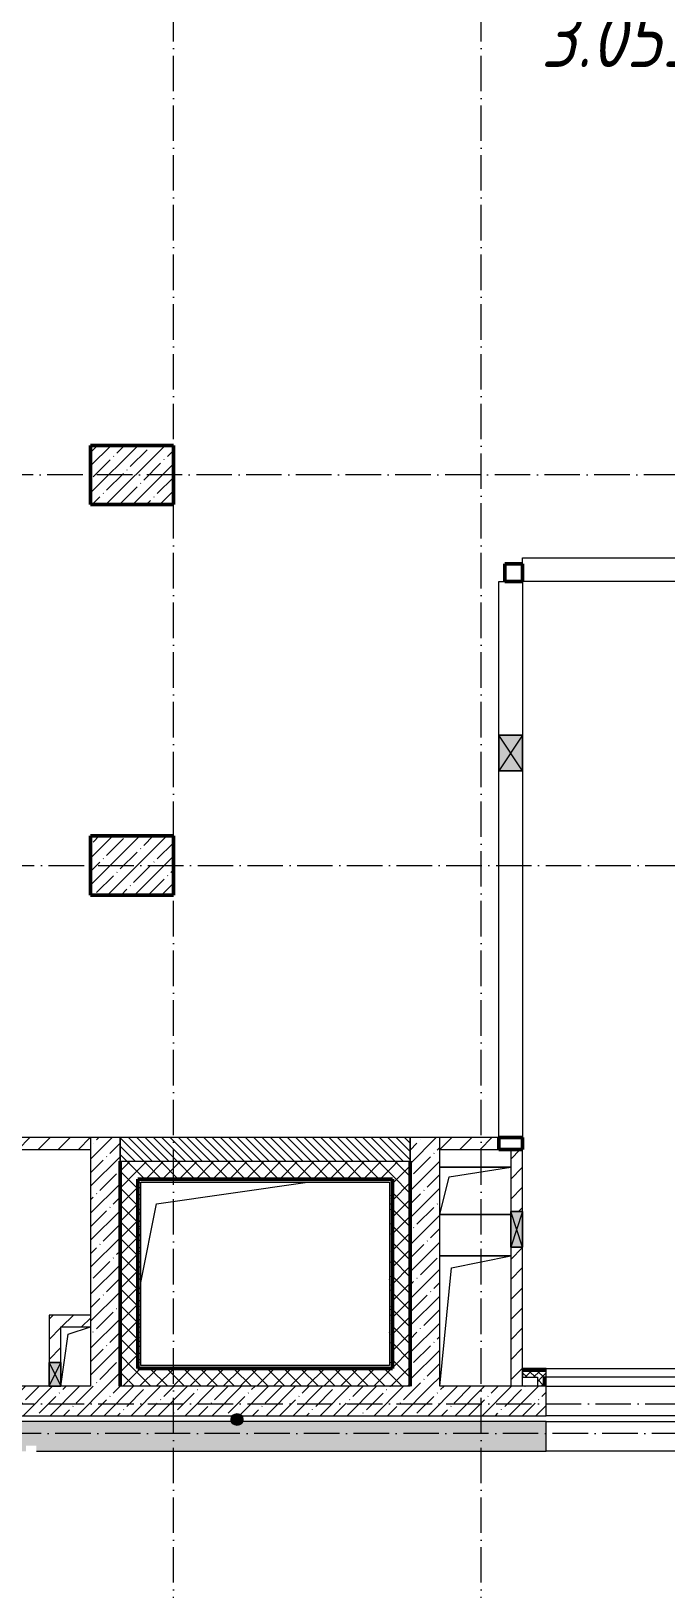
# Model space of a CAD drawing. Header units: millimetres. Extents: x 2294 to 908349, y -83289 to 219220.
# Drawn here: x 178832 to 184195, y 14093 to 27256 of the extents above; entities that cross this region are included whole.
import ezdxf

# ---------------------------------------------------------------- set-up
doc = ezdxf.new("R2010")
doc.units = ezdxf.units.MM
doc.linetypes.add('50_200_ШТРИХ_1Т_ш5_п1_п1_', pattern=[700, 500, -100, 0, -100])
for name, color, linetype, lineweight in [('A-DETL-GENF-OTLN', 7, 'Continuous', 9), ('A-FLOR-____-OTLN', 7, 'Continuous', 9), ('A-GENM-____-OTLN', 7, 'Continuous', 9), ('A-GLAZ-____-OTLN', 7, 'Continuous', 9), ('A-WALL-____-MCUT-1', 7, 'Continuous', 9), ('A-WALL-____-MCUT-2', 7, 'Continuous', 50), ('A-WALL-____-MCUT-3', 7, 'Continuous', 9), ('A-WALL-____-OTLN', 7, 'Continuous', 9), ('A-WALL-____-PATT-1', 7, 'Continuous', 9), ('A-WALL-FNSH-MCUT-1', 7, 'Continuous', 9), ('G-____-____-TEXT', 7, 'Continuous', 9), ('I-WALL-____-OTLN', 7, 'Continuous', 9), ('S-COLS-____-MCUT', 7, 'Continuous', 50), ('S-COLS-____-OTLN', 7, 'Continuous', 9), ('S-GRID-____-OTLN-1', 7, '50_200_ШТРИХ_1Т_ш5_п1_п1_', 9), ('Марки помещений', 7, 'Continuous', 9)]:
    doc.layers.add(name, color=color, linetype=linetype, lineweight=lineweight)
doc.layers.add('A-WALL-____-PATT-2', color=7, linetype='Continuous', lineweight=9, true_color=0x787878)
doc.layers.add('A-WALL-____-PATT-3', color=9, linetype='Continuous', lineweight=9, true_color=0x808080)
doc.styles.add('ISOCPEUR_I_2', font='isocpeui.ttf', dxfattribs={"width": 0.85, "height": 2.3})
pattern_1 = [(45, (165583.51, 6025.28), (-84.8528, 84.8528), [])]
pattern_2 = [(45, (165583.5, 6025.28), (-114.0493, 114.0493), []), (45, (165697.56, 6025.28), (-114.0493, 114.0493), [201.612, -40.322, 3.353, -36.97])]
pattern_3 = [(0, (165583.507, 6025.276), (81.28, 20.32), [3.353, -57.607, 3.353, -57.607, -325.12]), (0, (165583.507, 6025.276), (81.28, 20.32), [-121.92, 3.353, -118.567, 3.353, -57.607, -142.24]), (0, (165583.507, 6025.276), (81.28, 20.32), [-304.8, 3.353, -37.287, 3.353, -98.247]), (120, (165613.987, 6035.436), (-58.237636, 60.230545), [3.353, -57.607, 3.353, -57.607, -325.12]), (120, (165613.987, 6035.436), (-58.237636, 60.230545), [-121.92, 3.353, -118.567, 3.353, -57.607, -142.24]), (120, (165613.987, 6035.436), (-58.237636, 60.230545), [-304.8, 3.353, -37.287, 3.353, -98.247]), (240, (165624.147, 6076.076), (-23.042364, -80.550545), [3.353, -57.607, 3.353, -57.607, -325.12]), (240, (165624.147, 6076.076), (-23.042364, -80.550545), [-121.92, 3.353, -118.567, 3.353, -57.607, -142.24]), (240, (165624.147, 6076.076), (-23.042364, -80.550545), [-304.8, 3.353, -37.287, 3.353, -98.247])]
pattern_4 = [(45, (165583.51, 6025.28), (-70.7107, 70.7107), []), (135, (165583.51, 6025.28), (-70.7107, -70.7107), [])]
pattern_5 = [(45, (165583.507, 6025.276), (-35.35534, 35.35534), []), (135, (165583.507, 6025.276), (-35.35534, -35.35534), [])]

# ---------------------------------------------------------------- blocks, each defined once
blk = doc.blocks.new('3osi')
at = {"layer": 'S-GRID-____-OTLN-1', "color": 251, "ltscale": 0.6, "true_color": 0x636466}
for p, q in [((180033.5, 1542.7), (180033.5, 55906.2)), ((182633.5, 1542.7), (182633.5, 55906.2)), ((192291.2, 23506.3), (160914.7, 23506.3)), ((160914.7, 20206.3), (192291.2, 20206.3)), ((160914.7, 15656.3), (189454.1, 15656.3)), ((269657.9, 15406.3), (161153.7, 15406.3))]:
    blk.add_line(p, q, dxfattribs=at)
blk = doc.blocks.new('BSC_Колонна _Прямоугольная - 500х700-V129-АР1_План отверстий 3 этажа в осях 1-64_А-ГГ')
at = {"layer": 'S-COLS-____-OTLN'}
h = blk.add_hatch(dxfattribs=at)
h.set_pattern_fill('FP_152', color=256, style=0, pattern_type=2)
h.set_pattern_definition([(315, (-17481.04, 14100), (114.0493, 114.0493), []), (315, (-17481.04, 13985.95), (114.0493, 114.0493), [201.612, -40.322, 3.353, -36.97])])
h.paths.add_polyline_path([(-250, 350), (-250, -350), (250, -350), (250, 350)], flags=0)
at = {"layer": 'S-COLS-____-MCUT'}
for p, q in [((250, 350), (-250, 350)), ((-250, 350), (-250, -350)), ((250, -350), (250, 350)), ((-250, -350), (250, -350))]:
    blk.add_line(p, q, dxfattribs=at)
blk = doc.blocks.new('BSC_Колонна _Прямоугольная - 500х700-V153-АР1_План отверстий 3 этажа в осях 1-64_А-ГГ')
at = {"layer": 'S-COLS-____-OTLN'}
h = blk.add_hatch(dxfattribs=at)
h.set_pattern_fill('FP_176', color=256, style=0, pattern_type=2)
h.set_pattern_definition([(315, (-14181.04, 14100), (114.0493, 114.0493), []), (315, (-14181.04, 13985.95), (114.0493, 114.0493), [201.612, -40.322, 3.353, -36.97])])
h.paths.add_polyline_path([(-250, 350), (-250, -350), (250, -350), (250, 350)], flags=0)
at = {"layer": 'S-COLS-____-MCUT'}
for p, q in [((250, 350), (-250, 350)), ((-250, 350), (-250, -350)), ((250, -350), (250, 350)), ((-250, -350), (250, -350))]:
    blk.add_line(p, q, dxfattribs=at)
blk = doc.blocks.new('AR_Отверстие прямоугольное _в плите_ - AR_Отверстие прямоугольное _в плите_-30552514-АР1_План отверстий 3 этажа в осях 1-64_А-ГГ')
at = {"layer": 'A-GENM-____-OTLN'}
for p, q in [((-917, 617), (357, 800)), ((-1050, -50), (-917, 617))]:
    blk.add_line(p, q, dxfattribs=at)
blk = doc.blocks.new('AR_Отверстие прямоугольное _в плите_ - AR_Отверстие прямоугольное _в плите_-V186-АР1_План отверстий 3 этажа в осях 1-64_А-ГГ')
at = {"layer": 'A-GENM-____-OTLN'}
for p, q in [((300, 550), (-300, 550)), ((-200, 450), (300, 550)), ((-300, -550), (-200, 450))]:
    blk.add_line(p, q, dxfattribs=at)
blk = doc.blocks.new('AR_Отверстие прямоугольное _в плите_ - AR_Отверстие прямоугольное _в плите_-V198-АР1_План отверстий 3 этажа в осях 1-64_А-ГГ')
at = {"layer": 'A-GENM-____-OTLN'}
for p, q in [((-125, -250), (-63, 188)), ((-63, 188), (125, 250))]:
    blk.add_line(p, q, dxfattribs=at)
blk = doc.blocks.new('AR_Отверстие прямоугольное _в плите_ - AR_Отверстие прямоугольное _в плите_-30552531-АР1_План отверстий 3 этажа в осях 1-64_А-ГГ')
at = {"layer": 'A-GENM-____-OTLN'}
for p, q in [((300, 200), (-300, 200)), ((-220, 120), (300, 200)), ((-300, -200), (-220, 120)), ((-300, -200), (300, -200))]:
    blk.add_line(p, q, dxfattribs=at)
blk = doc.blocks.new('BSC_Колонна _Прямоугольная1 - 150х150 _металл_-35283274-АР1_План отверстий 3 этажа в осях 1-64_А-ГГ')
at = {"layer": 'S-COLS-____-MCUT'}
for p, q in [((75, 75), (-75, 75)), ((-75, 75), (-75, -75)), ((75, -75), (75, 75)), ((-75, -75), (75, -75))]:
    blk.add_line(p, q, dxfattribs=at)
blk = doc.blocks.new('BSC_Колонна _Прямоугольная1 - 200х100 _металл_-35191367-АР1_План отверстий 3 этажа в осях 1-64_А-ГГ')
at = {"layer": 'S-COLS-____-MCUT'}
for p, q in [((100, 50), (-100, 50)), ((-100, 50), (-100, -50)), ((100, -50), (100, 50)), ((-100, -50), (100, -50))]:
    blk.add_line(p, q, dxfattribs=at)
blk = doc.blocks.new('AR_Отверстие прямоугольное _в стене__БезПР - AR_Отверстие прямоугольное _в стене__БезПР-36899507-АР1_План отверстий 3 этажа в осях 1-64_А-ГГ')
at = {"layer": 'A-GLAZ-____-OTLN'}
blk.add_hatch(color=256, dxfattribs=at).paths.add_polyline_path([(150, -100), (150, 100), (-150, 100), (-150, -100)], flags=0)
at = {"layer": 'A-DETL-GENF-OTLN'}
for p, q in [((-150, -100), (-150, 100)), ((-150, 100), (150, 100)), ((150, 100), (-150, -100)), ((-150, 100), (150, -100)), ((150, 100), (-150, 100)), ((-150, 100), (-150, -100)), ((150, 100), (150, -100)), ((150, -100), (150, 100)), ((150, -100), (-150, -100)), ((-150, -100), (150, -100))]:
    blk.add_line(p, q, dxfattribs=at)
at = {"layer": 'A-GLAZ-____-OTLN'}
blk.add_line((150, 100), (-150, 100), dxfattribs=at)
blk = doc.blocks.new('AR_Отверстие прямоугольное _в стене__БезПР - AR_Отверстие прямоугольное _в стене__БезПР-36899564-АР1_План отверстий 3 этажа в осях 1-64_А-ГГ')
at = {"layer": 'A-GLAZ-____-OTLN'}
blk.add_hatch(color=256, dxfattribs=at).paths.add_polyline_path([(150, 50), (-150, 50), (-150, -50), (150, -50)], flags=0)
at = {"layer": 'A-DETL-GENF-OTLN'}
for p, q in [((-150, -50), (-150, 50)), ((-150, 50), (150, 50)), ((150, 50), (-150, -50)), ((-150, 50), (150, -50)), ((150, 50), (-150, 50)), ((-150, 50), (-150, -50)), ((150, 50), (150, -50)), ((150, -50), (150, 50)), ((150, -50), (-150, -50)), ((-150, -50), (150, -50))]:
    blk.add_line(p, q, dxfattribs=at)
at = {"layer": 'A-GLAZ-____-OTLN'}
blk.add_line((150, 50), (-150, 50), dxfattribs=at)
blk = doc.blocks.new('AR_Отверстие прямоугольное _в стене__БезПР - AR_Отверстие прямоугольное _в стене__БезПР-36899627-АР1_План отверстий 3 этажа в осях 1-64_А-ГГ')
at = {"layer": 'A-GLAZ-____-OTLN'}
blk.add_hatch(color=256, dxfattribs=at).paths.add_polyline_path([(-100, -50), (100, -50), (100, 50), (-100, 50)], flags=0)
at = {"layer": 'A-DETL-GENF-OTLN'}
for p, q in [((-100, -50), (-100, 50)), ((-100, 50), (100, 50)), ((100, 50), (-100, -50)), ((-100, 50), (100, -50)), ((100, 50), (-100, 50)), ((-100, 50), (-100, -50)), ((100, 50), (100, -50)), ((100, -50), (100, 50)), ((100, -50), (-100, -50)), ((-100, -50), (100, -50))]:
    blk.add_line(p, q, dxfattribs=at)
at = {"layer": 'A-GLAZ-____-OTLN'}
blk.add_line((100, 50), (-100, 50), dxfattribs=at)
blk = doc.blocks.new('3floor')
at = {"layer": 'A-WALL-____-PATT-1'}
h = blk.add_hatch(dxfattribs=at)
h.set_pattern_fill('FP_4', color=256, style=0, pattern_type=2)
h.set_pattern_definition(pattern_1)
h.paths.add_polyline_path([(179334, 17806), (179334, 17906), (177434, 17906), (177434, 17903), (177387, 17903), (177387, 17809), (177434, 17809), (177434, 17806)], flags=0)
h.paths.add_polyline_path([(175384, 17806), (177384, 17806), (177384, 17906), (175384, 17906)], flags=0)
h = blk.add_hatch(dxfattribs=at)
h.set_pattern_fill('FP_38', color=256, style=0, pattern_type=2)
h.set_pattern_definition(pattern_2)
h.paths.add_polyline_path([(179584, 15806), (179584, 17906), (179334, 17906), (179334, 15806)], flags=0)
h = blk.add_hatch(dxfattribs=at)
h.set_pattern_fill('FP_6', color=256, style=0, pattern_type=2)
h.set_pattern_definition([(135, (165583.507, 6025.276), (-35.35534, -35.35534), [])])
h.paths.add_polyline_path([(182034, 17706), (182034, 17906), (179584, 17906), (179584, 17706), (179710, 17706)], flags=0)
h = blk.add_hatch(dxfattribs=at)
h.set_pattern_fill('FP_38', color=256, style=0, pattern_type=2)
h.set_pattern_definition(pattern_2)
h.paths.add_polyline_path([(182284, 15806), (182284, 17906), (182034, 17906), (182034, 15806)], flags=0)
h = blk.add_hatch(dxfattribs=at)
h.set_pattern_fill('FP_4', color=256, style=0, pattern_type=2)
h.set_pattern_definition(pattern_1)
h.paths.add_polyline_path([(182784, 17806), (182784, 17906), (182284, 17906), (182284, 17806)], flags=0)
h = blk.add_hatch(dxfattribs=at)
h.set_pattern_fill('FP_4', color=256, style=0, pattern_type=2)
h.set_pattern_definition(pattern_1)
h.paths.add_polyline_path([(182884, 15806), (182984, 15806), (182984, 16981), (182884, 16981)], flags=0)
h.paths.add_polyline_path([(182884, 17281), (182984, 17281), (182984, 17806), (182884, 17806)], flags=0)
h = blk.add_hatch(dxfattribs=at)
h.set_pattern_fill('FP_1', color=256, style=0, pattern_type=2)
h.set_pattern_definition(pattern_4)
h.paths.add_polyline_path([(179584, 15956), (179734, 15956), (179734, 17706), (179584, 17706), (179584, 15981)], flags=0)
h = blk.add_hatch(dxfattribs=at)
h.set_pattern_fill('FP_1', color=256, style=0, pattern_type=2)
h.set_pattern_definition(pattern_4)
h.paths.add_polyline_path([(179734, 17556), (181884, 17556), (181884, 17706), (179734, 17706)], flags=0)
h = blk.add_hatch(dxfattribs=at)
h.set_pattern_fill('FP_1', color=256, style=0, pattern_type=2)
h.set_pattern_definition(pattern_4)
h.paths.add_polyline_path([(181884, 15806), (182034, 15806), (182034, 17706), (181884, 17706), (181884, 15956)], flags=0)
h = blk.add_hatch(dxfattribs=at)
h.set_pattern_fill('FP_4', color=256, style=0, pattern_type=2)
h.set_pattern_definition(pattern_1)
h.paths.add_polyline_path([(179084, 16006), (179084, 16406), (178984, 16406), (178984, 16006), (179024, 16006)], flags=0)
h = blk.add_hatch(dxfattribs=at)
h.set_pattern_fill('FP_4', color=256, style=0, pattern_type=2)
h.set_pattern_definition(pattern_1)
h.paths.add_polyline_path([(179334, 16306), (179334, 16406), (179084, 16406), (179084, 16306)], flags=0)
h = blk.add_hatch(dxfattribs=at)
h.set_pattern_fill('FP_1', color=256, style=0, pattern_type=2)
h.set_pattern_definition(pattern_4)
h.paths.add_polyline_path([(181859, 15806), (181884, 15806), (181884, 15956), (179584, 15956), (179584, 15806), (181477, 15806)], flags=0)
h = blk.add_hatch(dxfattribs=at)
h.set_pattern_fill('FP_38', color=256, style=0, pattern_type=2)
h.set_pattern_definition(pattern_2)
h.paths.add_polyline_path([(188434, 15556), (188434, 15806), (184334, 15806), (184334, 15556), (186779, 15556)], flags=0)
h.paths.add_polyline_path([(183184, 15556), (183184, 15806), (175684, 15806), (175684, 15556), (182361, 15556)], flags=0)
h = blk.add_hatch(dxfattribs=at)
h.set_pattern_fill('FP_38', color=256, style=0, pattern_type=2)
h.set_pattern_definition(pattern_2)
h.paths.add_polyline_path([(188547, 15256), (189134, 15256), (189134, 15506), (184334, 15506), (184334, 15256), (186779, 15256)], flags=0)
h.paths.add_polyline_path([(183184, 15256), (183184, 15506), (175184, 15506), (175184, 15256), (178789, 15256), (178789, 15302), (178876, 15302), (178876, 15256), (181477, 15256)], flags=0)
h.paths.add_polyline_path([(171184, 15256), (171184, 15506), (163634, 15506), (163634, 15256), (170872, 15256)], flags=0)
at = {"layer": 'A-WALL-____-PATT-2'}
h = blk.add_hatch(dxfattribs=at)
h.set_pattern_fill('FP_181', color=256, style=0, pattern_type=2)
h.set_pattern_definition(pattern_3)
h.paths.add_polyline_path([(179734, 15981), (179759, 15981), (179759, 17556), (179734, 17556), (179734, 17080)], flags=0)
h = blk.add_hatch(dxfattribs=at)
h.set_pattern_fill('FP_181', color=256, style=0, pattern_type=2)
h.set_pattern_definition(pattern_3)
h.paths.add_polyline_path([(181859, 17531), (181859, 17556), (179759, 17556), (179759, 17531)], flags=0)
h = blk.add_hatch(dxfattribs=at)
h.set_pattern_fill('FP_181', color=256, style=0, pattern_type=2)
h.set_pattern_definition(pattern_3)
h.paths.add_polyline_path([(181859, 15956), (181884, 15956), (181884, 17556), (181859, 17556), (181859, 15981)], flags=0)
h = blk.add_hatch(dxfattribs=at)
h.set_pattern_fill('FP_181', color=256, style=0, pattern_type=2)
h.set_pattern_definition(pattern_3)
h.paths.add_polyline_path([(181859, 15956), (181859, 15981), (179734, 15981), (179734, 15956), (181477, 15956)], flags=0)
at = {"layer": 'A-WALL-____-PATT-3'}
h = blk.add_hatch(dxfattribs=at)
h.set_pattern_fill('FP_7', color=256, style=0, pattern_type=2)
h.set_pattern_definition(pattern_5)
h.paths.add_polyline_path([(188434, 15881), (188434, 15931), (184334, 15931), (184334, 15881), (186779, 15881)], flags=0)
h.paths.add_polyline_path([(182984, 15881), (183184, 15881), (183184, 15931), (182984, 15931)], flags=0)
h = blk.add_hatch(dxfattribs=at)
h.set_pattern_fill('FP_7', color=256, style=0, pattern_type=2)
h.set_pattern_definition(pattern_5)
h.paths.add_polyline_path([(183159, 15806), (183159, 15881), (183109, 15881), (183109, 15806)], flags=0)
at = {"layer": 'G-____-____-TEXT'}
h = blk.add_hatch(color=256, dxfattribs=at)
edge = h.paths.add_edge_path(flags=0)
edge.add_arc((180572, 15524), 50, 0, 360)
at = {"layer": 'A-FLOR-____-OTLN'}
for p, q in [((182284, 17656), (182884, 17656)), ((182884, 17256), (182284, 17256)), ((182284, 16906), (182884, 16906))]:
    blk.add_line(p, q, dxfattribs=at)
at = {"layer": 'A-WALL-____-MCUT-1'}
for p, q in [((179334, 17906), (179334, 15806)), ((179584, 17906), (179334, 17906)), ((179584, 15806), (179584, 17906)), ((182034, 17906), (182034, 15806)), ((182284, 17906), (182034, 17906)), ((182284, 15806), (182284, 17906)), ((178984, 15806), (175684, 15806)), ((179334, 15806), (179084, 15806)), ((182034, 15806), (179584, 15806)), ((183184, 15806), (182284, 15806)), ((183184, 15556), (183184, 15806)), ((175684, 15556), (183184, 15556)), ((183184, 15506), (175184, 15506)), ((183184, 15256), (183184, 15506)), ((178876, 15256), (183184, 15256))]:
    blk.add_line(p, q, dxfattribs=at)
at = {"layer": 'A-WALL-____-MCUT-2'}
for p, q in [((179584, 17706), (179584, 15806)), ((182034, 15806), (182034, 17706)), ((179734, 17556), (179734, 15956)), ((181884, 17556), (179734, 17556)), ((181884, 15956), (181884, 17556)), ((179734, 15956), (181884, 15956)), ((183184, 15944), (182984, 15944)), ((182034, 15806), (182034, 15806)), ((183171, 15881), (183171, 15806))]:
    blk.add_line(p, q, dxfattribs=at)
at = {"layer": 'A-WALL-____-MCUT-3'}
for p, q in [((182034, 17906), (179584, 17906)), ((179584, 17906), (179584, 17706)), ((182034, 17706), (182034, 17906)), ((179584, 17706), (182034, 17706)), ((182984, 15931), (182984, 15881)), ((183184, 15931), (182984, 15931)), ((183184, 15881), (183184, 15931)), ((182984, 15881), (183109, 15881)), ((183109, 15881), (183109, 15806)), ((183184, 15881), (183159, 15881)), ((183159, 15881), (183159, 15806))]:
    blk.add_line(p, q, dxfattribs=at)
at = {"layer": 'A-WALL-____-OTLN'}
for p, q in [((183184, 15806), (184334, 15806)), ((184334, 15556), (183184, 15556)), ((183184, 15506), (184334, 15506)), ((184334, 15256), (183184, 15256))]:
    blk.add_line(p, q, dxfattribs=at)
at = {"layer": 'A-WALL-FNSH-MCUT-1'}
for p, q in [((179334, 17906), (177434, 17906)), ((182784, 17906), (182284, 17906)), ((177434, 17806), (179334, 17806)), ((182284, 17806), (182784, 17806)), ((182884, 17806), (182884, 17281)), ((182984, 17281), (182984, 17806)), ((179759, 15981), (179759, 17531)), ((179759, 17531), (181859, 17531)), ((181859, 17531), (181859, 15981)), ((182884, 16981), (182884, 15806)), ((182984, 15806), (182984, 16981)), ((178984, 16406), (178984, 16006)), ((179334, 16406), (178984, 16406)), ((179084, 16006), (179084, 16306)), ((179084, 16306), (179334, 16306)), ((181859, 15981), (179759, 15981)), ((183184, 15956), (182984, 15956)), ((183184, 15931), (183184, 15956)), ((183184, 15806), (183184, 15881))]:
    blk.add_line(p, q, dxfattribs=at)
at = {"layer": 'G-____-____-TEXT'}
blk.add_circle((180572, 15524), 50, dxfattribs=at)
at = {"layer": 'I-WALL-____-OTLN'}
for p, q in [((182984, 22756), (182984, 22806)), ((182984, 22806), (188434, 22806)), ((182784, 21306), (182784, 22606)), ((182784, 22606), (182834, 22606)), ((188434, 22606), (182984, 22606)), ((182984, 22606), (182984, 21306)), ((182784, 17906), (182784, 21006)), ((182984, 21006), (182984, 17906)), ((183184, 15956), (184334, 15956)), ((184334, 15881), (183184, 15881))]:
    blk.add_line(p, q, dxfattribs=at)
at = {"layer": 'A-GENM-____-OTLN'}
for name, p in [('AR_Отверстие прямоугольное _в плите_ - AR_Отверстие прямоугольное _в плите_-30552531-АР1_План отверстий 3 этажа в осях 1-64_А-ГГ', (182584, 17456)), ('AR_Отверстие прямоугольное _в плите_ - AR_Отверстие прямоугольное _в плите_-30552514-АР1_План отверстий 3 этажа в осях 1-64_А-ГГ', (180809, 16731)), ('AR_Отверстие прямоугольное _в плите_ - AR_Отверстие прямоугольное _в плите_-V186-АР1_План отверстий 3 этажа в осях 1-64_А-ГГ', (182584, 16356)), ('AR_Отверстие прямоугольное _в плите_ - AR_Отверстие прямоугольное _в плите_-V198-АР1_План отверстий 3 этажа в осях 1-64_А-ГГ', (179209, 16056))]:
    blk.add_blockref(name, p, dxfattribs=at)
at = {"layer": 'A-GLAZ-____-OTLN'}
for name, p, rotation in [('AR_Отверстие прямоугольное _в стене__БезПР - AR_Отверстие прямоугольное _в стене__БезПР-36899507-АР1_План отверстий 3 этажа в осях 1-64_А-ГГ', (182884, 21156), 269.9999999999999), ('AR_Отверстие прямоугольное _в стене__БезПР - AR_Отверстие прямоугольное _в стене__БезПР-36899564-АР1_План отверстий 3 этажа в осях 1-64_А-ГГ', (182934, 17131), 270), ('AR_Отверстие прямоугольное _в стене__БезПР - AR_Отверстие прямоугольное _в стене__БезПР-36899627-АР1_План отверстий 3 этажа в осях 1-64_А-ГГ', (179034, 15906), 90)]:
    blk.add_blockref(name, p, dxfattribs=dict(at, rotation=rotation))
at = {"layer": 'S-COLS-____-OTLN'}
for name, p, rotation in [('BSC_Колонна _Прямоугольная - 500х700-V129-АР1_План отверстий 3 этажа в осях 1-64_А-ГГ', (179684, 23506), 89.9999999999999), ('BSC_Колонна _Прямоугольная1 - 150х150 _металл_-35283274-АР1_План отверстий 3 этажа в осях 1-64_А-ГГ', (182909, 22681), 270.0000000000001), ('BSC_Колонна _Прямоугольная - 500х700-V153-АР1_План отверстий 3 этажа в осях 1-64_А-ГГ', (179684, 20206), 89.9999999999999)]:
    blk.add_blockref(name, p, dxfattribs=dict(at, rotation=rotation))
blk.add_blockref('BSC_Колонна _Прямоугольная1 - 200х100 _металл_-35191367-АР1_План отверстий 3 этажа в осях 1-64_А-ГГ', (182884, 17856), dxfattribs=at)
at = {"layer": 'Марки помещений', "insert": (183139, 27453), "char_height": 500, "width": 785.65, "attachment_point": 1, "style": 'ISOCPEUR_I_2'}
blk.add_mtext('3.053', dxfattribs=at)

msp = doc.modelspace()

# ---------------------------------------------------------------- block references
for name in ['3osi', '3floor']:
    msp.add_blockref(name, (0, 0))

doc.saveas('drawing.dxf')
